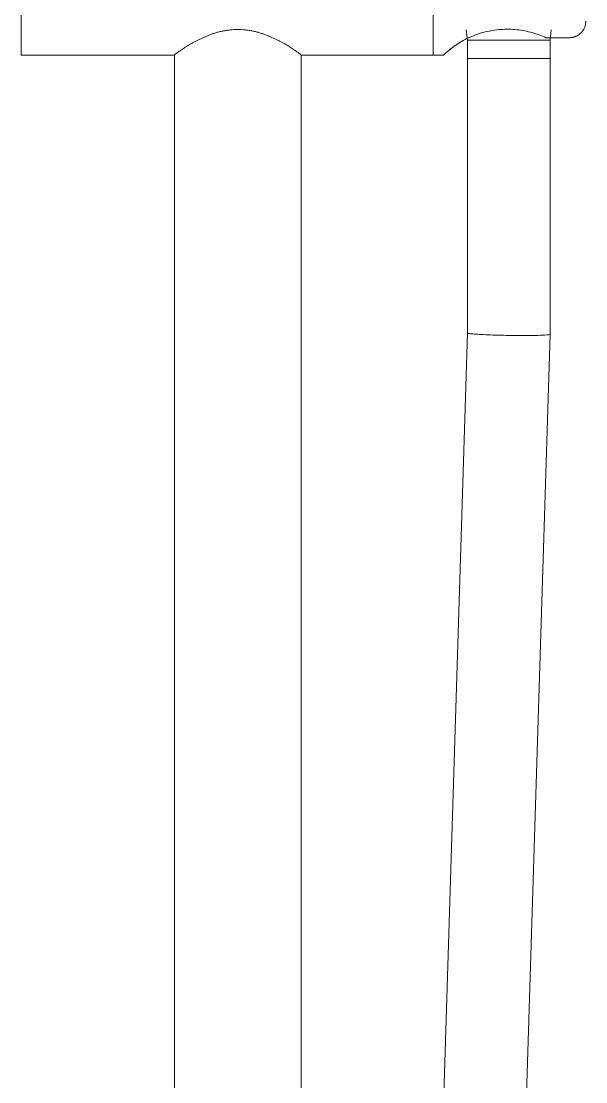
# Model space of a CAD drawing. Header units: millimetres. Extents: x -8546 to 211781, y -3000 to 31870.
# Drawn here: x 206549.3 to 206651.9, y 4363.7 to 4556.5 of the extents above; entities that cross this region are included whole.
import ezdxf

# ---------------------------------------------------------------- set-up
doc = ezdxf.new("R2010")
doc.units = ezdxf.units.MM
doc.layers.add('P-SANR-FIXT', color=6, linetype='Continuous', lineweight=9)

# ---------------------------------------------------------------- blocks, each defined once
blk = doc.blocks.new('Plumbing_Fixtures-Grohe-Allure-Rainshower_Shower_System_Wall_Mounted-12-METRIC - Allure 27 469 000-445960-D-D')
at = {"layer": 'P-SANR-FIXT'}
for p, q in [((3677.89, 4586.3), (3677.89, 4550.3)), ((3752.78, 4586.3), (3752.78, 4550.3)), ((3752.78, 4550.3), (3752.78, 4586.3)), ((3758.77, 4554.9), (3758.99, 4553.03)), ((3773.99, 4553.03), (3774.22, 4554.89)), ((3758.99, 4553.03), (3758.99, 4549.69)), ((3773.99, 4553.03), (3758.99, 4553.03)), ((3773.25, 4553.47), (3777.49, 4553.47)), ((3777.49, 4553.47), (3773.97, 4553.47)), ((3773.99, 4549.69), (3773.99, 4553.03)), ((3677.89, 4550.3), (3705.76, 4550.3)), ((3705.74, 4550.31), (3705.74, 4124)), ((3728.73, 4550.3), (3752.78, 4550.3)), ((3728.74, 4124), (3728.74, 4550.31)), ((3752.78, 4550.3), (3754.63, 4550.3)), ((3758.99, 4549.69), (3758.99, 4499.81)), ((3773.99, 4549.69), (3758.99, 4549.69)), ((3773.99, 4499.58), (3773.99, 4549.69)), ((3758.99, 4499.81), (3748.02, 4146.42)), ((3763.02, 4146.18), (3773.99, 4499.58))]:
    blk.add_line(p, q, dxfattribs=at)
for points, knots in [([(3777.49, 4553.47), (3777.64, 4553.47), (3777.85, 4553.49), (3778.12, 4553.54), (3778.31, 4553.58), (3778.49, 4553.64), (3778.67, 4553.71), (3778.84, 4553.79), (3778.99, 4553.87), (3779.14, 4553.96), (3779.28, 4554.06), (3779.41, 4554.16), (3779.53, 4554.27), (3779.65, 4554.38), (3779.79, 4554.53), (3780.01, 4554.82), (3780.26, 4555.26), (3780.45, 4555.84), (3780.49, 4556.25), (3780.49, 4556.47)], [0, 0, 0, 0, 0.071429, 0.107143, 0.142857, 0.178571, 0.214286, 0.25, 0.285714, 0.321429, 0.357143, 0.392857, 0.428571, 0.464286, 0.5, 0.571429, 0.714286, 0.857143, 1, 1, 1, 1]), ([(3717.24, 4554.97), (3716.78, 4554.96), (3716.08, 4554.92), (3715.18, 4554.8), (3714.51, 4554.69), (3713.87, 4554.54), (3713.23, 4554.36), (3712.72, 4554.19), (3712.32, 4554.04), (3712.02, 4553.94), (3711.74, 4553.83), (3711.36, 4553.67), (3710.9, 4553.47), (3710.37, 4553.21), (3709.87, 4552.97), (3709.38, 4552.72), (3708.93, 4552.46), (3708.49, 4552.21), (3708.09, 4551.97), (3707.71, 4551.73), (3707.36, 4551.51), (3707.04, 4551.29), (3706.75, 4551.1), (3706.49, 4550.92), (3706.19, 4550.71), (3705.81, 4550.41), (3705.71, 4550.31), (3705.76, 4550.3)], [0, 0, 0, 0, 0.071429, 0.107143, 0.142857, 0.178571, 0.214286, 0.25, 0.267857, 0.285714, 0.303571, 0.321429, 0.357143, 0.392857, 0.428571, 0.464286, 0.5, 0.535714, 0.571429, 0.607143, 0.642857, 0.678571, 0.714286, 0.75, 0.785714, 0.857143, 1, 1, 1, 1]), ([(3728.73, 4550.3), (3728.77, 4550.31), (3728.68, 4550.41), (3728.29, 4550.71), (3727.99, 4550.92), (3727.74, 4551.1), (3727.45, 4551.29), (3727.13, 4551.51), (3726.78, 4551.73), (3726.4, 4551.97), (3725.99, 4552.21), (3725.56, 4552.46), (3725.1, 4552.72), (3724.7, 4552.92), (3724.37, 4553.09), (3724.02, 4553.26), (3723.58, 4553.47), (3723.13, 4553.67), (3722.75, 4553.83), (3722.46, 4553.94), (3722.16, 4554.04), (3721.76, 4554.19), (3721.25, 4554.36), (3720.62, 4554.54), (3719.97, 4554.69), (3719.3, 4554.8), (3718.4, 4554.92), (3717.71, 4554.96), (3717.24, 4554.97)], [0, 0, 0, 0, 0.142857, 0.214286, 0.25, 0.285714, 0.321429, 0.357143, 0.392857, 0.428571, 0.464286, 0.5, 0.535714, 0.571429, 0.589286, 0.607143, 0.642857, 0.678571, 0.696429, 0.714286, 0.732143, 0.75, 0.785714, 0.821429, 0.857143, 0.892857, 0.928571, 1, 1, 1, 1]), ([(3754.63, 4550.3), (3754.62, 4550.3), (3754.85, 4550.52), (3755.61, 4551.18), (3756.29, 4551.72), (3756.97, 4552.19), (3757.75, 4552.69), (3758.86, 4553.32), (3760.44, 4554), (3762.48, 4554.64), (3765.05, 4555.05), (3767.48, 4555.01), (3769.42, 4554.73), (3771.2, 4554.3), (3772.46, 4553.83), (3773.25, 4553.47)], [0, 0, 0, 0, 0.142857, 0.214286, 0.285714, 0.321429, 0.357143, 0.428571, 0.5, 0.571429, 0.678571, 0.785714, 0.839286, 0.892857, 1, 1, 1, 1]), ([(3780.24, 4555.27), (3780.16, 4555.08), (3780.01, 4554.82), (3779.79, 4554.53), (3779.65, 4554.38), (3779.51, 4554.25), (3779.35, 4554.11), (3779.16, 4553.97), (3779.03, 4553.89), (3778.97, 4553.86)], [0.2857143, 0.2857143, 0.2857143, 0.2857143, 0.4285714, 0.5, 0.5357143, 0.5714286, 0.625, 0.6785714, 0.71875, 0.71875, 0.71875, 0.71875]), ([(3757.56, 4552.57), (3757.36, 4552.44), (3757.02, 4552.22), (3756.59, 4551.93), (3756.12, 4551.59), (3755.63, 4551.19), (3755.18, 4550.8), (3754.75, 4550.43), (3754.62, 4550.3), (3754.63, 4550.3)], [0.6428571, 0.6428571, 0.6428571, 0.6428571, 0.6785714, 0.7053571, 0.7321429, 0.7857143, 0.8392857, 0.8928571, 1, 1, 1, 1]), ([(3758.99, 4499.81), (3758.99, 4499.78), (3759.16, 4499.72), (3759.92, 4499.63), (3761.13, 4499.55), (3763.22, 4499.44), (3766.49, 4499.36), (3770.42, 4499.34), (3773.29, 4499.42), (3773.99, 4499.52), (3773.99, 4499.58)], [0, 0, 0, 0, 0.083333, 0.166667, 0.25, 0.333333, 0.5, 0.666667, 0.833333, 1, 1, 1, 1])]:
    blk.add_open_spline(points, degree=3, knots=knots, dxfattribs=at)
blk.add_open_spline([(3778.4, 4553.61), (3778.31, 4553.58), (3778.12, 4553.53), (3777.82, 4553.49), (3777.6, 4553.47), (3777.49, 4553.47)], degree=3, dxfattribs=at)

msp = doc.modelspace()

# ---------------------------------------------------------------- block references
at = {"layer": 'P-SANR-FIXT'}
msp.add_blockref('Plumbing_Fixtures-Grohe-Allure-Rainshower_Shower_System_Wall_Mounted-12-METRIC - Allure 27 469 000-445960-D-D', (202871.42, 0), dxfattribs=at)

doc.saveas('drawing.dxf')
